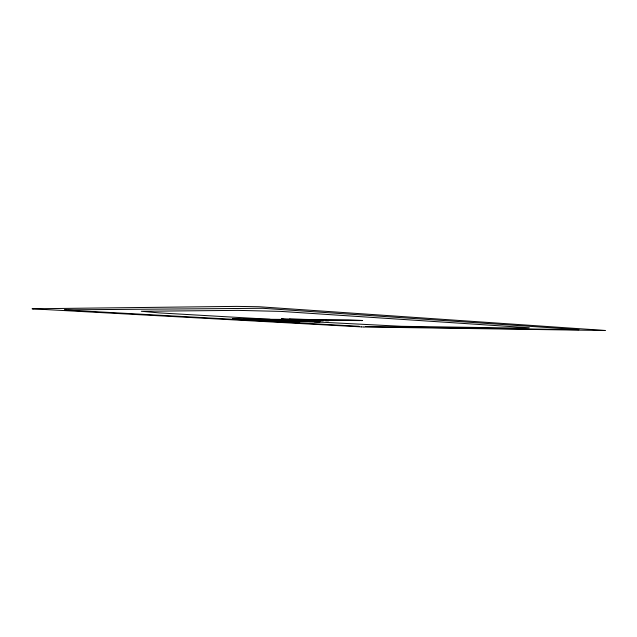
<?xml version="1.0" encoding="UTF-8"?>
<svg xmlns="http://www.w3.org/2000/svg" width="637" height="637" viewBox="0 0 637 637"><rect width="100%" height="100%" fill="white"/><g stroke="black" fill="none" stroke-linecap="round" stroke-linejoin="round"><path stroke-width="0.96" d="M605.126 330.507L363.982 326.988M281.506 318.898L313.762 319.591M289.485 319.201L308.244 319.551M362.572 320.554L361.012 320.586M64.592 309.861L262.747 308.284L578.953 329.663L576.907 329.679M243.557 319.129L348.351 319.83L362.62 320.499M325.754 320.865L328.62 320.73L325.786 320.323M267.325 320.3L293.131 321.438M267.054 320.3L266.624 320.3M299.788 321.86L283.927 321.693M323.262 320.857L297.853 320.108M256.544 319.79L359.889 320.586M284.468 321L284.994 321.008L250.636 319.87M289.039 321.398L320.093 321.836L292.805 321.613M576.827 329.679L576.374 329.671M264.825 320.276L250.699 319.87A18.768 0.438 2.2 0 1 232.521 318.755M365.678 326.526L575.888 329.663M363.815 326.988L363.345 326.98M252.754 319.702L250.222 319.607M362.541 326.948L361.697 326.908M283.178 321.669L282.589 321.637M248.167 319.519L247.53 319.487M282.494 321.629L269.801 320.921M359.204 326.295L67.856 310.147M361.625 326.908L33.22 308.865M296.906 321.653L299.844 321.82M283.043 320.944L283.871 320.992M33.14 308.857L32.081 308.794L236.701 306.389L258.94 306.747L605.134 330.468M270.16 319.288L159.25 312.902L141.31 311.27L237.943 310.378L280.575 311.382L529.275 327.776L512.498 327.991L401.382 326.303L314.256 321.82M282.247 319.989L310.466 321.605M67.06 310.1L64.592 309.908M244.56 319.312L243.597 319.225M284.819 319.344L285.472 319.4M284.213 319.296L281.522 318.962M290.599 319.424L289.477 319.264M269.722 320.1L269.762 320.108A19.628 0.462 2.2 0 0 267.516 319.87M232.489 318.707A18.768 0.438 2.2 0 1 255.485 319.185M320.761 320.459A15.758 0.398 2.1 0 1 303.188 320.148M320.3 320.284A15.758 0.398 2.1 0 1 320.833 320.379"/></g></svg>
